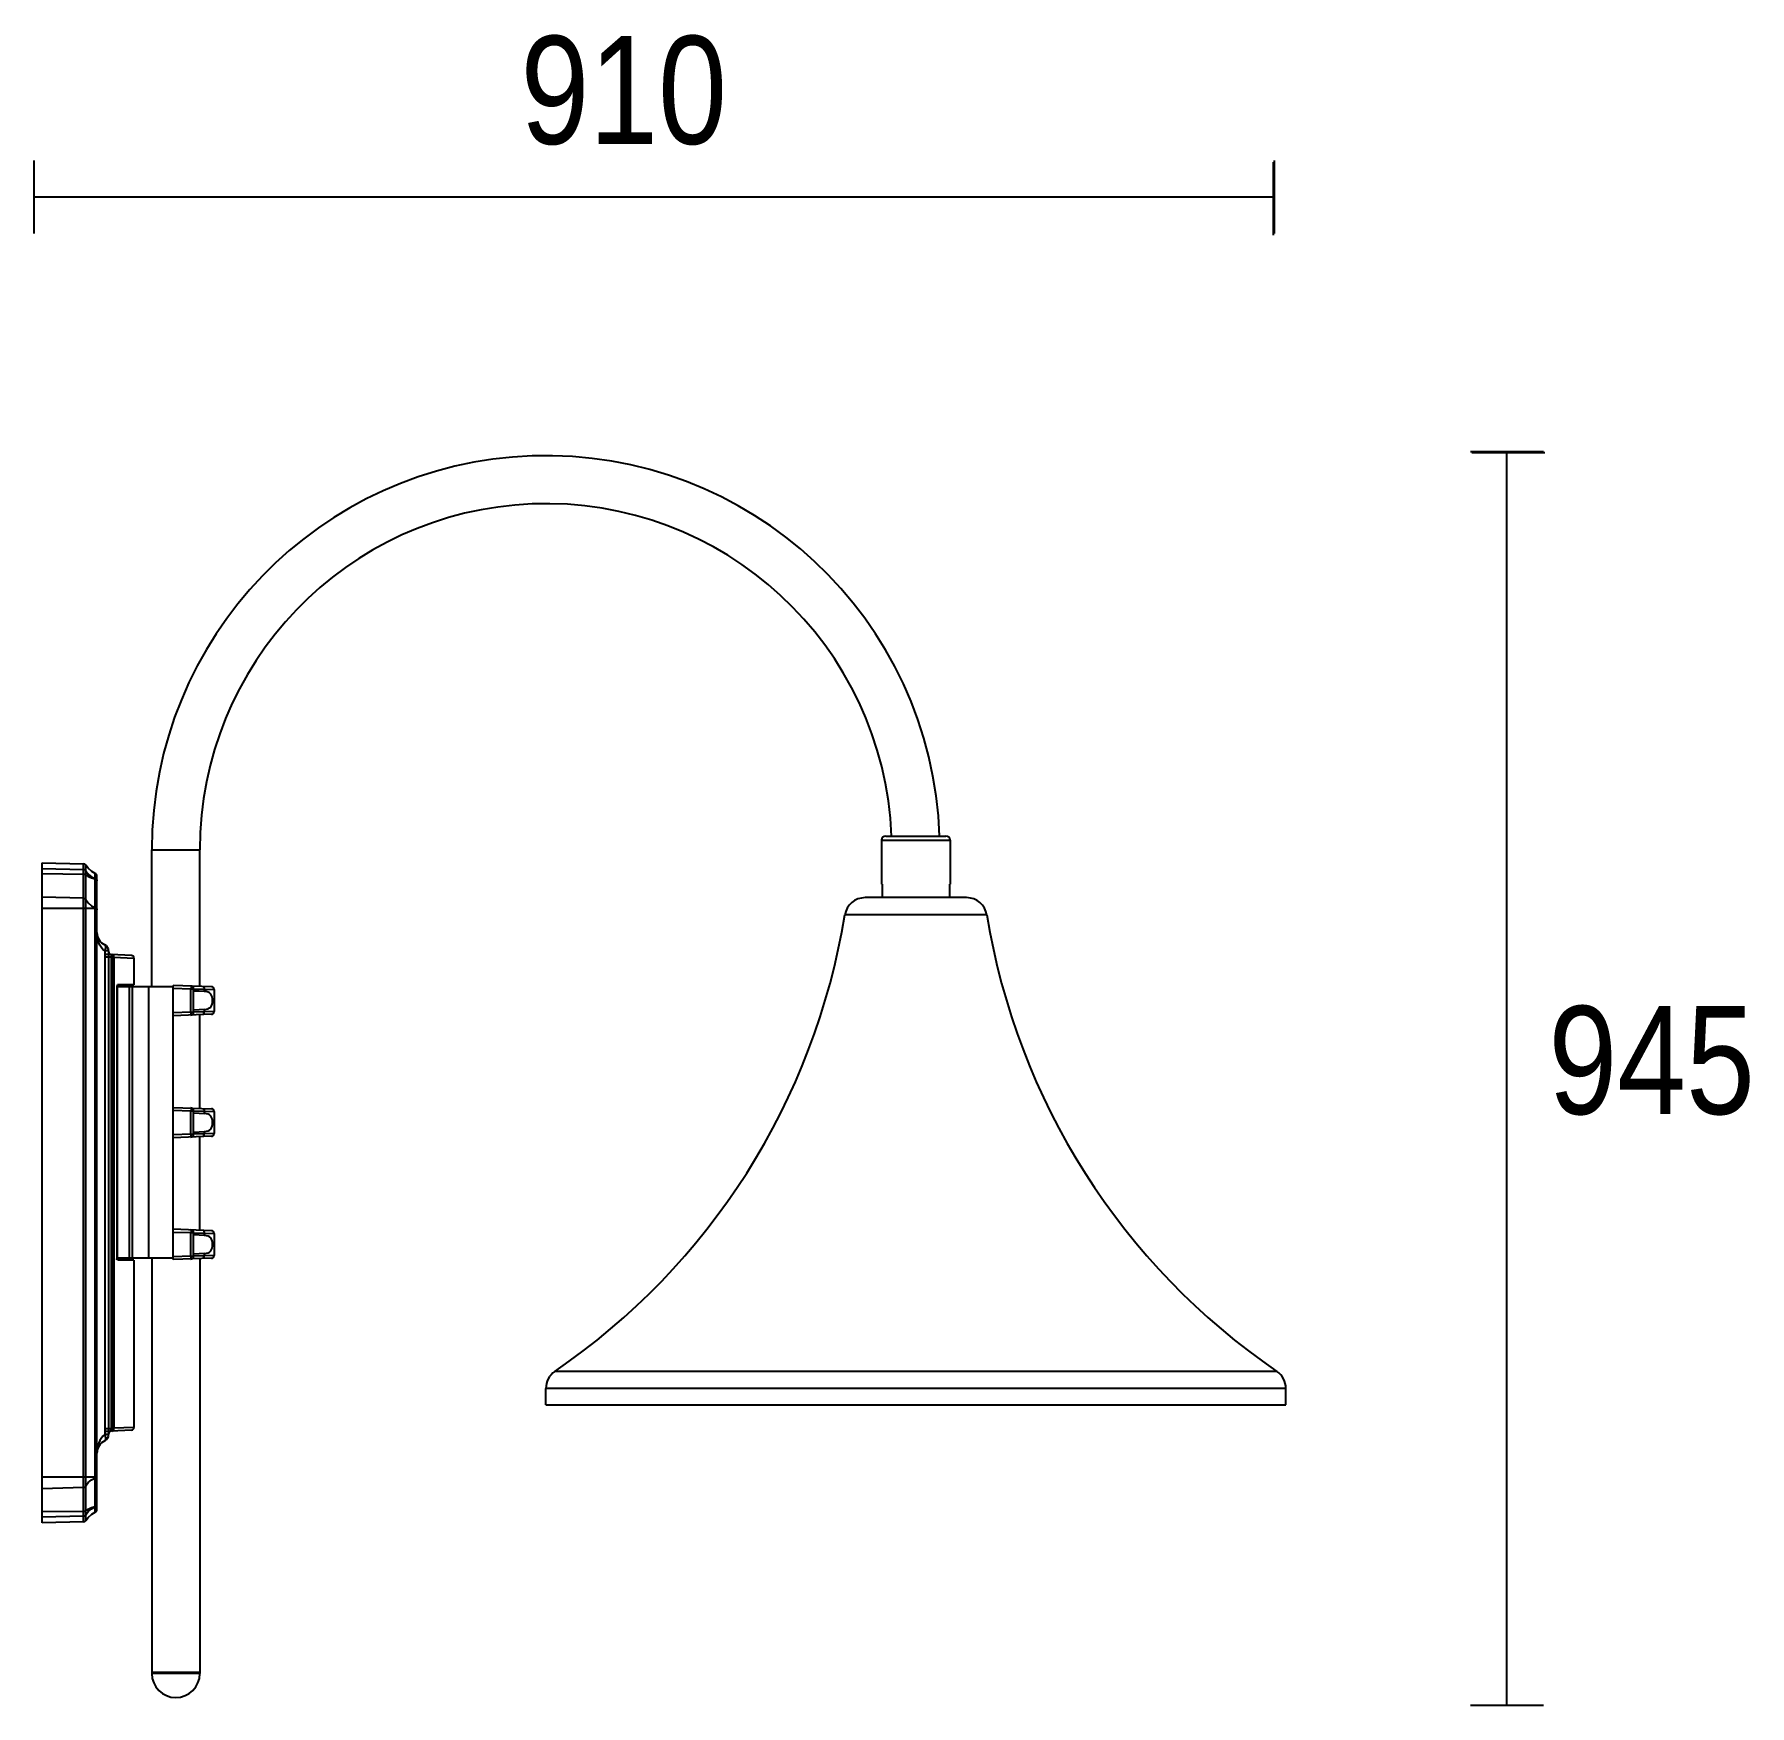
# Model space of a CAD drawing. Extents: x 21 to 180, y 56 to 211.
import ezdxf

# ---------------------------------------------------------------- set-up
doc = ezdxf.new("R2010")
doc.units = 0
doc.layers.add('LIVELLO_1', color=160, linetype='Continuous')
doc.styles.add('STD', font='txt')

# ---------------------------------------------------------------- blocks, each defined once
blk = doc.blocks.new('AI9-BLK1')
at = {"layer": 'LIVELLO_1', "color": 7}
for p, q in [((-79.04, 58.31), (-79.04, 65.07)), ((35.64, 58.31), (35.64, 65.07)), ((35.56, 58.16), (35.56, 64.92)), ((-79.04, 61.69), (7.08, 61.69)), ((-3.1, 61.69), (35.65, 61.69)), ((60.52, 38.13), (53.76, 38.13)), ((57.14, -14.3), (57.14, 38.14)), ((60.66, 38.05), (53.9, 38.05)), ((-0.69, 2.23), (5.65, 2.23)), ((-0.69, 2.23), (-0.69, -1.83)), ((-0.3, 2.61), (5.27, 2.61)), ((5.65, 2.23), (5.65, -1.83)), ((-78.31, 0.14), (-74.48, 0.04)), ((-78.31, -60.89), (-78.31, 0.14)), ((-74.48, -60.79), (-74.48, 0.04)), ((-68.17, 1.34), (-63.73, 1.34)), ((-68.17, -11.33), (-68.17, 1.34)), ((-63.73, -11.28), (-63.73, 1.34)), ((-78.31, -0.39), (-74.48, -0.48)), ((-78.31, -0.87), (-74.48, -0.92)), ((-74.27, -60.67), (-74.27, -0.09)), ((-73.4, -4.02), (-73.4, -0.85)), ((-73.24, -59.67), (-73.24, -1.08)), ((-74.48, -3.15), (-78.31, -3.05)), ((7.18, -3.09), (-2.21, -3.09)), ((-0.62, -1.83), (-0.69, -1.83)), ((-0.62, -1.83), (-0.62, -3.09)), ((5.59, -1.83), (5.59, -3.09)), ((5.65, -1.83), (5.59, -1.83)), ((-73.4, -4.09), (-78.31, -4.09)), ((-73.4, -56.66), (-73.4, -4.09)), ((9.05, -4.69), (-4.09, -4.69)), ((57.14, -77.79), (57.14, -4.11)), ((-72.16, -8.02), (-72.52, -8.02)), ((-72.52, -8.02), (-72.52, -8.34)), ((-72.52, -8.34), (-72.52, -8.59)), ((-72.34, -8.59), (-72.52, -8.59)), ((-72.16, -8.02), (-72.16, -8.34)), ((-72.16, -8.34), (-72.16, -8.59)), ((-71.92, -8.59), (-72.16, -8.59)), ((-70.06, -8.44), (-71.92, -8.34)), ((-71.83, -8.6), (-71.92, -8.59)), ((-71.92, -8.59), (-71.92, -52.16)), ((-71.83, -8.6), (-71.67, -8.6)), ((-71.83, -8.6), (-71.83, -52.15)), ((-71.67, -8.6), (-69.82, -8.69)), ((-71.67, -8.6), (-71.67, -52.15)), ((-69.82, -8.69), (-69.82, -11.14)), ((-71.39, -11.21), (-71.4, -11.26)), ((-71.4, -11.26), (-71.4, -36.47)), ((-71.37, -11.17), (-71.39, -11.21)), ((-71.38, -11.23), (-70.7, -11.23)), ((-71.38, -11.26), (-71.38, -36.47)), ((-66.2, -11.33), (-71.38, -11.33)), ((-70.7, -11.23), (-69.88, -11.21)), ((-70.7, -11.33), (-70.7, -11.23)), ((-70.26, -11.33), (-70.26, -36.42)), ((-69.99, -11.33), (-69.99, -36.42)), ((-68.49, -11.33), (-68.49, -36.42)), ((-62.64, -11.32), (-66.2, -11.2)), ((-66.2, -36.55), (-66.2, -11.2)), ((-66.2, -11.45), (-64.55, -11.51)), ((-64.55, -11.51), (-64.31, -11.51)), ((-64.55, -13.69), (-64.55, -11.51)), ((-64.3, -13.69), (-64.3, -11.51)), ((-64.3, -11.52), (-63.34, -11.55)), ((-63.34, -11.55), (-62.4, -11.58)), ((-63.34, -11.55), (-63.34, -11.75)), ((-62.4, -11.58), (-62.4, -13.62)), ((-64.55, -13.69), (-66.2, -13.74)), ((-62.64, -13.87), (-66.2, -14)), ((-64.55, -13.69), (-64.3, -13.69)), ((-63.34, -13.65), (-64.3, -13.68)), ((-63.73, -22.56), (-63.73, -13.91)), ((-63.34, -13.44), (-63.34, -13.65)), ((-62.4, -13.62), (-63.34, -13.65)), ((-66.2, -22.48), (-62.64, -22.6)), ((-66.2, -22.73), (-64.55, -22.79)), ((-64.55, -22.79), (-64.3, -22.79)), ((-64.55, -24.96), (-64.55, -22.79)), ((-64.3, -22.79), (-63.34, -22.82)), ((-64.3, -24.96), (-64.3, -22.79)), ((-63.34, -22.82), (-62.4, -22.85)), ((-63.34, -22.82), (-63.34, -23.03)), ((-62.4, -22.85), (-62.4, -24.9)), ((-64.55, -24.96), (-66.2, -25.02)), ((-62.64, -25.15), (-66.2, -25.28)), ((-64.55, -24.96), (-64.3, -24.96)), ((-63.34, -24.93), (-64.3, -24.96)), ((-63.73, -33.84), (-63.73, -25.19)), ((-63.34, -24.72), (-63.34, -24.93)), ((-62.4, -24.9), (-63.34, -24.93)), ((-62.64, -33.88), (-66.2, -33.75)), ((-66.2, -34.01), (-64.55, -34.06)), ((-64.55, -34.06), (-64.31, -34.06)), ((-64.55, -36.24), (-64.55, -34.06)), ((-64.3, -36.24), (-64.3, -34.06)), ((-64.3, -34.07), (-63.34, -34.1)), ((-63.34, -34.1), (-62.4, -34.13)), ((-63.34, -34.1), (-63.34, -34.31)), ((-62.4, -34.13), (-62.4, -36.18)), ((-66.2, -36.42), (-71.38, -36.42)), ((-70.7, -36.5), (-70.7, -36.42)), ((-68.17, -36.42), (-68.17, -74.82)), ((-64.55, -36.24), (-66.2, -36.3)), ((-62.64, -36.43), (-66.2, -36.55)), ((-64.55, -36.24), (-64.3, -36.24)), ((-63.34, -36.2), (-64.3, -36.24)), ((-63.73, -36.47), (-63.73, -74.82)), ((-63.34, -36), (-63.34, -36.2)), ((-62.4, -36.18), (-63.34, -36.2)), ((-71.38, -36.5), (-70.7, -36.5)), ((-70.7, -36.53), (-71.35, -36.54)), ((-70.67, -36.59), (-71.31, -36.6)), ((-69.88, -36.52), (-70.7, -36.5)), ((-69.88, -36.52), (-70.7, -36.53)), ((-69.82, -36.59), (-70.67, -36.59)), ((-69.82, -36.59), (-69.82, -52.06)), ((35.87, -46.89), (-30.9, -46.89)), ((-31.73, -49.98), (-31.73, -48.46)), ((36.7, -48.46), (-31.73, -48.46)), ((36.7, -49.98), (36.7, -48.46)), ((-31.73, -49.98), (36.7, -49.98)), ((-72.52, -52.16), (-71.92, -52.16)), ((-71.83, -52.15), (-71.92, -52.16)), ((-70.06, -52.32), (-71.92, -52.41)), ((-71.83, -52.15), (-71.67, -52.15)), ((-69.82, -52.06), (-71.67, -52.15)), ((-72.52, -52.41), (-72.16, -52.41)), ((-72.52, -52.41), (-72.52, -52.73)), ((-72.16, -52.73), (-72.52, -52.73)), ((-73.4, -56.66), (-78.31, -56.66)), ((-73.4, -59.91), (-73.4, -56.73)), ((-78.31, -57.71), (-74.48, -57.6)), ((-74.48, -59.83), (-78.31, -59.88)), ((-74.48, -60.27), (-78.31, -60.36)), ((-74.48, -60.79), (-78.31, -60.89)), ((-68.17, -74.69), (-63.73, -74.69)), ((-63.73, -74.82), (-68.17, -74.82)), ((60.52, -77.79), (53.76, -77.79))]:
    blk.add_line(p, q, dxfattribs=at)
for points in [[(-74.48, -0.48), (-74.4, -0.5), (-74.32, -0.54), (-74.27, -0.6)], [(-74.48, -0.92), (-74.4, -0.93), (-74.32, -0.95), (-74.27, -0.98)], [(-73.4, -0.85), (-73.72, -0.68), (-74.06, -0.37), (-74.27, -0.09)], [(-74.27, -0.6), (-74.04, -0.91), (-73.74, -1.15), (-73.4, -1.33)], [(-74.27, -0.98), (-74.04, -1.14), (-73.74, -1.27), (-73.4, -1.36)], [(-73.4, -1.33), (-73.32, -1.38), (-73.26, -1.45), (-73.24, -1.54)], [(-73.4, -1.36), (-73.32, -1.4), (-73.26, -1.46), (-73.24, -1.54)], [(-74.48, -3.15), (-74.4, -3.16), (-74.32, -3.21), (-74.27, -3.27)], [(-74.27, -3.27), (-74.04, -3.58), (-73.74, -3.84)], [(-73.74, -3.84), (-73.34, -4.05), (-73.29, -4.1), (-73.25, -4.16), (-73.24, -4.23)], [(-73.4, -4.09), (-73.34, -4.1), (-73.29, -4.13), (-73.25, -4.18), (-73.24, -4.23)], [(-72.52, -8.02), (-72.7, -7.87), (-72.85, -7.68), (-72.98, -7.47), (-73.07, -7.26), (-73.13, -7.07), (-73.18, -6.89), (-73.21, -6.73), (-73.23, -6.58), (-73.23, -6.44), (-73.24, -6.31)], [(-72.52, -7.45), (-72.47, -7.51), (-72.44, -7.6), (-72.44, -7.72), (-72.47, -7.87), (-72.52, -8.02)], [(-72.16, -8.34), (-72.2, -8.34), (-72.33, -8.34), (-72.52, -8.34)], [(-72.52, -8.59), (-72.52, -52.23), (-72.52, -52.41)], [(-72.16, -8.59), (-72.21, -8.59), (-72.34, -8.59)], [(-72.16, -8.59), (-72.16, -52.24), (-72.16, -52.73)], [(-71.93, -8.36), (-71.93, -8.41), (-71.93, -8.5), (-71.92, -8.59)], [(-71.67, -8.6), (-71.68, -8.5), (-71.71, -8.42), (-71.76, -8.37), (-71.83, -8.34)], [(-71.82, -8.36), (-71.82, -8.41), (-71.82, -8.47), (-71.82, -8.53), (-71.83, -8.6)], [(-69.88, -11.21), (-70.26, -11.2), (-70.73, -11.2), (-71.35, -11.19)], [(-69.82, -11.14), (-70.2, -11.14), (-70.67, -11.14), (-71.31, -11.13)], [(-64.54, -11.29), (-64.54, -11.33), (-64.54, -11.38), (-64.54, -11.44), (-64.55, -11.51)], [(-63.34, -11.75), (-63.8, -11.73), (-64.3, -11.72)], [(-63.36, -11.34), (-63.35, -11.4), (-63.34, -11.47), (-63.34, -11.55)], [(-63.34, -13.44), (-63.13, -13.41), (-62.95, -13.36), (-62.82, -13.29), (-62.72, -13.2), (-62.64, -13.08), (-62.59, -12.93), (-62.56, -12.77), (-62.55, -12.6), (-62.56, -12.43), (-62.59, -12.26), (-62.64, -12.12), (-62.72, -12), (-62.82, -11.9), (-62.95, -11.83), (-63.13, -11.78), (-63.34, -11.75)], [(-64.54, -13.91), (-64.54, -13.87), (-64.54, -13.81), (-64.54, -13.75), (-64.55, -13.69)], [(-63.34, -13.44), (-63.8, -13.47), (-64.3, -13.48)], [(-63.36, -13.85), (-63.35, -13.79), (-63.34, -13.72), (-63.34, -13.65)], [(-64.54, -22.57), (-64.54, -22.61), (-64.54, -22.66), (-64.54, -22.72), (-64.55, -22.79)], [(-64.3, -22.99), (-63.8, -23.01), (-63.34, -23.03)], [(-63.36, -22.62), (-63.35, -22.68), (-63.34, -22.75), (-63.34, -22.82)], [(-63.34, -24.72), (-63.13, -24.69), (-62.95, -24.64), (-62.82, -24.57), (-62.72, -24.48), (-62.64, -24.36), (-62.59, -24.21), (-62.56, -24.05), (-62.55, -23.88), (-62.56, -23.7), (-62.59, -23.54), (-62.64, -23.4), (-62.72, -23.28), (-62.82, -23.18), (-62.95, -23.11), (-63.13, -23.06), (-63.34, -23.03)], [(-64.54, -25.19), (-64.54, -25.14), (-64.54, -25.09), (-64.54, -25.03), (-64.55, -24.96)], [(-64.3, -24.76), (-63.8, -24.75), (-63.34, -24.72)], [(-63.36, -25.13), (-63.35, -25.07), (-63.34, -25), (-63.34, -24.93)], [(-64.54, -33.84), (-64.54, -33.89), (-64.54, -33.94), (-64.54, -34), (-64.55, -34.06)], [(-63.34, -34.31), (-63.8, -34.28), (-64.3, -34.27)], [(-63.36, -33.9), (-63.35, -33.96), (-63.34, -34.03), (-63.34, -34.1)], [(-63.34, -36), (-63.13, -35.97), (-62.95, -35.92), (-62.82, -35.85), (-62.72, -35.75), (-62.64, -35.63), (-62.59, -35.49), (-62.56, -35.32), (-62.55, -35.15), (-62.56, -34.98), (-62.59, -34.82), (-62.64, -34.67), (-62.72, -34.55), (-62.82, -34.46), (-62.95, -34.39), (-63.13, -34.34), (-63.34, -34.31)], [(-71.37, -36.56), (-71.39, -36.52), (-71.4, -36.47)], [(-64.54, -36.46), (-64.54, -36.42), (-64.54, -36.37), (-64.54, -36.31), (-64.55, -36.24)], [(-63.34, -36), (-63.8, -36.03), (-64.3, -36.04)], [(-63.36, -36.41), (-63.35, -36.35), (-63.34, -36.28), (-63.34, -36.2)], [(-71.93, -52.4), (-71.93, -52.34), (-71.93, -52.26), (-71.92, -52.16)], [(-71.83, -52.41), (-71.76, -52.39), (-71.71, -52.33), (-71.68, -52.25), (-71.67, -52.15)], [(-71.82, -52.39), (-71.82, -52.33), (-71.82, -52.25), (-71.83, -52.15)], [(-72.52, -52.73), (-72.7, -52.88), (-72.85, -53.08), (-72.98, -53.29), (-73.07, -53.49), (-73.13, -53.69), (-73.18, -53.86), (-73.21, -54.02), (-73.23, -54.18), (-73.23, -54.32), (-73.24, -54.44)], [(-72.52, -52.73), (-72.47, -52.89), (-72.44, -53.03), (-72.44, -53.16), (-72.47, -53.25), (-72.52, -53.3)], [(-74.27, -57.48), (-74.04, -57.17), (-73.74, -56.92), (-73.34, -56.7)], [(-73.4, -56.66), (-73.34, -56.65), (-73.29, -56.62), (-73.25, -56.57), (-73.24, -56.52)], [(-73.34, -56.7), (-73.29, -56.65), (-73.25, -56.59), (-73.24, -56.52)], [(-74.48, -57.6), (-74.4, -57.59), (-74.32, -57.55), (-74.27, -57.48)], [(-74.48, -59.83), (-74.4, -59.82), (-74.32, -59.8), (-74.27, -59.77)], [(-74.48, -60.27), (-74.4, -60.25), (-74.32, -60.21), (-74.27, -60.15)], [(-74.27, -59.77), (-74.04, -59.61), (-73.74, -59.48), (-73.4, -59.39)], [(-74.27, -60.15), (-74.04, -59.85), (-73.74, -59.6), (-73.4, -59.42)], [(-74.27, -60.67), (-74.06, -60.38), (-73.72, -60.08), (-73.4, -59.91)], [(-73.4, -59.42), (-73.32, -59.38), (-73.26, -59.31), (-73.24, -59.22)], [(-73.4, -59.39), (-73.32, -59.36), (-73.26, -59.29), (-73.24, -59.22)]]:
    blk.add_lwpolyline(points, dxfattribs=at)
for points in [[(4.68, 2.61), (3.98, 22.72), (-12.89, 38.46), (-33, 37.75), (-52.62, 37.07), (-68.17, 20.97), (-68.17, 1.34)], [(0.24, 2.61), (-0.46, 20.27), (-15.35, 34.02), (-33, 33.31), (-50.17, 32.63), (-63.73, 18.52), (-63.73, 1.34)], [(-68.17, -74.82), (-68.17, -76.04), (-67.17, -77.04), (-65.95, -77.04), (-64.72, -77.04), (-63.73, -76.04), (-63.73, -74.82)]]:
    blk.add_open_spline(points, degree=3, knots=[0, 0, 0, 0, 1, 1, 1, 2, 2, 2, 2], dxfattribs=at)
for points in [[(-0.3, 2.61), (-0.52, 2.61), (-0.69, 2.44), (-0.69, 2.23)], [(5.65, 2.23), (5.65, 2.44), (5.48, 2.61), (5.27, 2.61)], [(-74.27, -0.09), (-74.31, -0.01), (-74.39, 0.04), (-74.48, 0.04)], [(-73.24, -1.08), (-73.24, -0.98), (-73.3, -0.89), (-73.4, -0.85)], [(-2.21, -3.09), (-3.15, -3.09), (-3.94, -3.77), (-4.09, -4.69)], [(9.05, -4.69), (8.91, -3.77), (8.11, -3.09), (7.18, -3.09)], [(-30.9, -46.89), (-16.56, -37.09), (-6.87, -21.84), (-4.09, -4.69)], [(9.05, -4.69), (11.83, -21.84), (21.53, -37.09), (35.87, -46.89)], [(-73.24, -6.31), (-73.24, -6.8), (-72.96, -7.25), (-72.52, -7.45)], [(-72.16, -8.02), (-72.16, -7.78), (-72.3, -7.56), (-72.52, -7.45)], [(-72.16, -8.09), (-72.16, -8.22), (-72.05, -8.33), (-71.92, -8.34)], [(-69.82, -8.69), (-69.82, -8.55), (-69.92, -8.44), (-70.06, -8.44)], [(-64.3, -11.51), (-64.3, -11.37), (-64.41, -11.26), (-64.55, -11.26)], [(-62.4, -11.58), (-62.4, -11.44), (-62.51, -11.33), (-62.64, -11.32)], [(-64.55, -13.94), (-64.41, -13.93), (-64.3, -13.82), (-64.3, -13.69)], [(-62.64, -13.87), (-62.51, -13.87), (-62.4, -13.76), (-62.4, -13.62)], [(-64.3, -22.79), (-64.3, -22.65), (-64.41, -22.54), (-64.55, -22.53)], [(-62.4, -22.85), (-62.4, -22.72), (-62.51, -22.61), (-62.64, -22.6)], [(-64.55, -25.22), (-64.41, -25.21), (-64.3, -25.1), (-64.3, -24.96)], [(-62.64, -25.15), (-62.51, -25.15), (-62.4, -25.04), (-62.4, -24.9)], [(-64.3, -34.06), (-64.3, -33.93), (-64.41, -33.82), (-64.55, -33.81)], [(-62.4, -34.13), (-62.4, -34), (-62.51, -33.88), (-62.64, -33.88)], [(-64.55, -36.5), (-64.41, -36.49), (-64.3, -36.38), (-64.3, -36.24)], [(-62.64, -36.43), (-62.51, -36.42), (-62.4, -36.31), (-62.4, -36.18)], [(-30.9, -46.89), (-31.42, -47.24), (-31.73, -47.83), (-31.73, -48.46)], [(36.7, -48.46), (36.7, -47.83), (36.39, -47.24), (35.87, -46.89)], [(-70.06, -52.32), (-69.92, -52.31), (-69.82, -52.2), (-69.82, -52.06)], [(-72.52, -53.3), (-72.96, -53.51), (-73.24, -53.95), (-73.24, -54.44)], [(-72.52, -53.3), (-72.3, -53.19), (-72.16, -52.97), (-72.16, -52.73)], [(-71.92, -52.41), (-72.05, -52.42), (-72.16, -52.53), (-72.16, -52.67)], [(-73.4, -59.91), (-73.3, -59.87), (-73.24, -59.78), (-73.24, -59.67)], [(-74.48, -60.79), (-74.39, -60.79), (-74.31, -60.74), (-74.27, -60.67)]]:
    blk.add_open_spline(points, degree=3, dxfattribs=at)
at = {"layer": 'LIVELLO_1', "color": 7, "char_height": 9.9877, "attachment_point": 1, "style": 'STD'}
for s, insert in [('\\fArial Narrow|b0|i0;\\H9.9877;\\C7;910', (-34.07, 76.58)), ('\\fArial Narrow|b0|i0;\\H9.9877;\\C7;945', (60.98, -13.11))]:
    blk.add_mtext(s, dxfattribs=dict(at, insert=insert))

msp = doc.modelspace()

# ---------------------------------------------------------------- block references
at = {"layer": 'LIVELLO_1', "color": 7}
msp.add_blockref('AI9-BLK1', (100.515915, 134.198355), dxfattribs=at)

doc.saveas('drawing.dxf')
